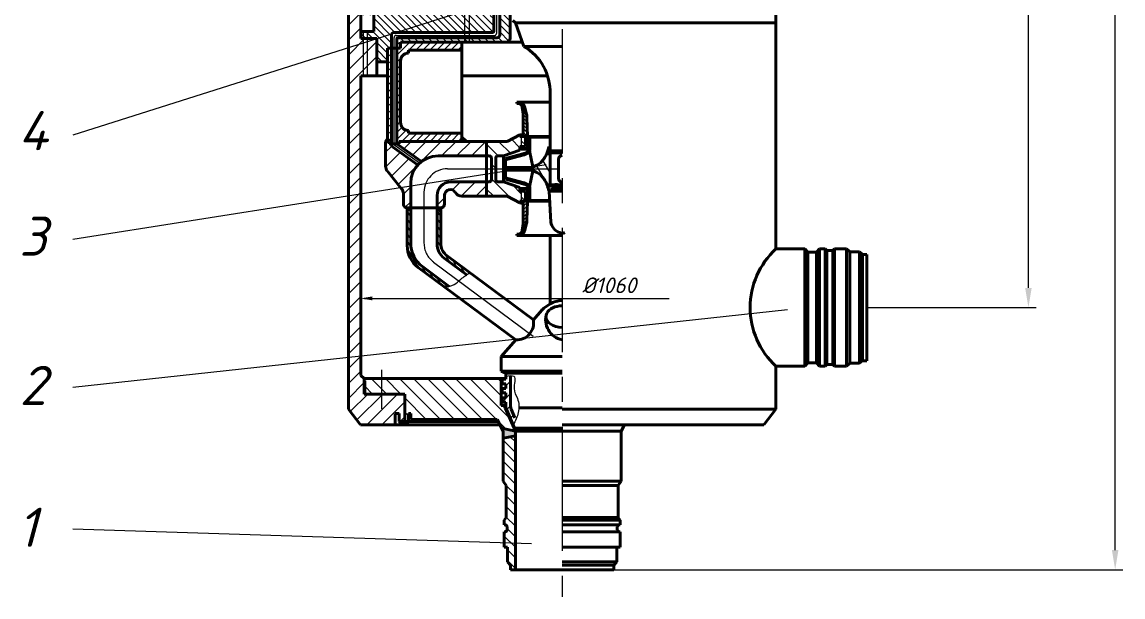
# Model space of a CAD drawing. Header units: millimetres. Extents: x 2879 to 22885, y -3122 to 6314.
# Drawn here: x 22603.9 to 22885.3, y -3121.7 to -2974.8 of the extents above; entities that cross this region are included whole.
import ezdxf

# ---------------------------------------------------------------- set-up
doc = ezdxf.new("R2010")
doc.units = ezdxf.units.MM
doc.linetypes.add('ACAD_ISO03W100', pattern=[30, 12, -18])
doc.linetypes.add('осевая', pattern=[50.8, 31.75, -6.35, 6.35, -6.35])
doc.layers.get('0').update_dxf_attribs({"lineweight": 40})
for name, color, linetype, lineweight in [('Оси', 7, 'осевая', 20), ('Размеры', 7, 'Continuous', 20), ('Тонкая', 7, 'Continuous', 25), ('Штрих пункт', 7, 'ACAD_ISO03W100', 20), ('штриховка', 7, 'Continuous', 20)]:
    doc.layers.add(name, color=color, linetype=linetype, lineweight=lineweight)
doc.styles.add('ADRF1', font='isocpeur.ttf', dxfattribs={"oblique": 15})
doc.styles.add('Размеры', font='isocpeur.ttf', dxfattribs={"oblique": 15})
doc.dimstyles.new('гост', dxfattribs={"dimtxt": 4, "dimasz": 5, "dimexe": 2, "dimexo": 0, "dimgap": 2, "dimtad": 1, "dimtoh": 1, "dimdec": 1, "dimlfac": 10, "dimtxsty": 'ADRF1', "dimcen": 2.5, "dimadec": 0, "dimazin": 0, "dimtfac": 1, "dimtdec": 1, "dimtmove": 0, "dimatfit": 3, "dimfxl": 1, "dimlwd": 20, "dimlwe": 20, "dimarcsym": 0})
pattern_1 = [(135, (22222.6435, -3057.6776), (-0.8980256, -0.8980256), [])]
pattern_2 = [(45, (-59.81674, -92.48525), (-0.449012806, 0.449012806), [])]

# ---------------------------------------------------------------- blocks, each defined once
blk = doc.blocks.new('*D20')
at = {"layer": 'Defpoints', "color": 0, "transparency": 16777216}
for p in [(22801.87, -2613.61), (22861.15, -2613.61), (22819.88, -3047.75)]:
    blk.add_point(p, dxfattribs=at)
at = {"layer": 'Размеры', "color": 0, "linetype": 'Continuous', "lineweight": 20, "transparency": 16777216}
for p, q in [((22801.87, -2613.61), (22863.15, -2613.61)), ((22861.15, -3042.75), (22861.15, -2618.61)), ((22819.88, -3047.75), (22863.15, -3047.75))]:
    blk.add_line(p, q, dxfattribs=at)
at = {"layer": 'Размеры', "color": 0, "transparency": 16777216}
for points in [[(22860.31, -2618.61), (22861.98, -2618.61), (22861.15, -2613.61)], [(22860.31, -3042.75), (22861.98, -3042.75), (22861.15, -3047.75)]]:
    blk.add_solid(points, dxfattribs=at)
at = {"layer": 'Размеры', "color": 0, "transparency": 16777216, "insert": (22857.15, -2830.68), "char_height": 4, "attachment_point": 5, "rotation": 90, "style": 'ADRF1'}
blk.add_mtext('4480', dxfattribs=at)
blk = doc.blocks.new('*D24')
at = {"color": 0, "linetype": 'Continuous', "lineweight": 20, "transparency": 16777216}
for p, q in [((22741.99, -2321.2), (22885.32, -2321.2)), ((22883.32, -3109.75), (22883.32, -2326.2)), ((22741.95, -3114.75), (22885.32, -3114.75))]:
    blk.add_line(p, q, dxfattribs=at)
at = {"color": 0, "transparency": 16777216}
for points in [[(22882.49, -2326.2), (22884.16, -2326.2), (22883.32, -2321.2)], [(22882.49, -3109.75), (22884.16, -3109.75), (22883.32, -3114.75)]]:
    blk.add_solid(points, dxfattribs=at)
at = {"layer": 'Defpoints', "color": 0, "transparency": 16777216}
for p in [(22741.99, -2321.2), (22883.32, -2321.2), (22741.95, -3114.75)]:
    blk.add_point(p, dxfattribs=at)
at = {"color": 0, "transparency": 16777216, "insert": (22879.32, -2717.98), "char_height": 4, "attachment_point": 5, "rotation": 90, "style": 'ADRF1'}
blk.add_mtext('8080', dxfattribs=at)

msp = doc.modelspace()

# ---------------------------------------------------------------- hatches: boundary and pattern name
h = msp.add_hatch(color=256)
h.dxf.hatch_style = 1
h.paths.add_polyline_path([(22722.382, -3005.284), (22722.631, -3005.589), (22722.948, -3005.284)])
h.paths.add_polyline_path([(22722.631, -3018.929), (22722.424, -3019.315), (22722.868, -3019.315)])
h = msp.add_hatch(color=256)
h.dxf.hatch_style = 1
h.paths.add_polyline_path([(22703.242, -3022.281), (22702.354, -3022.281), (22702.353, -3022.864), (22703.242, -3022.615)])
h.paths.add_polyline_path([(22710.902, -3022.281), (22709.981, -3022.281), (22709.981, -3022.807), (22710.902, -3023.007)])
h = msp.add_hatch(color=256)
h.dxf.hatch_style = 1
h.paths.add_polyline_path([(22703.242, -3022.281), (22702.354, -3022.281), (22702.353, -3022.864), (22703.242, -3022.615)])
h.paths.add_polyline_path([(22710.902, -3022.281), (22709.981, -3022.281), (22709.981, -3022.807), (22710.902, -3023.007)])
h = msp.add_hatch(color=256)
h.dxf.hatch_style = 1
h.paths.add_polyline_path([(22726.448, -3078.561), (22726.847, -3079.367), (22726.847, -3081.105), (22729.997, -3080.498), (22729.997, -3079.367)])
at = {"layer": 'штриховка'}
h = msp.add_hatch(dxfattribs=at)
h.set_pattern_fill('ANSI31', color=256, scale=0.85)
h.paths.add_polyline_path([(22690.444, -2988.531), (22694.585, -2984.946), (22694.585, -2979.017), (22690.444, -2979.017), (22687.298, -2981.47), (22687.298, -3029.619), (22690.444, -3029.619), (22690.444, -3005.164)])
h.paths.add_polyline_path([(22690.444, -3029.619), (22687.298, -3029.619), (22687.298, -3073.753), (22690.367, -3077.736), (22699.231, -3077.736), (22699.231, -3074.828), (22700.326, -3074.828), (22700.326, -3076.877), (22701.711, -3076.877), (22701.711, -3069.85), (22694.878, -3069.85), (22691.367, -3069.85), (22691.367, -3065.912), (22690.444, -3065.145), (22690.444, -3062.636)])
h.paths.add_polyline_path([(22690.444, -2970.068), (22690.444, -2896.363), (22687.298, -2896.363), (22687.298, -2897.28), (22687.298, -2981.47), (22690.444, -2979.017)])
h = msp.add_hatch(dxfattribs=at)
h.set_pattern_fill('ANSI31', color=256, scale=0.4, angle=90)
h.set_pattern_definition(pattern_1)
edge = h.paths.add_edge_path()
edge.add_line((22711.929, -2972.028), (22711.929, -2970.068))
edge.add_line((22711.929, -2970.068), (22707.471, -2970.068))
edge.add_line((22707.471, -2970.068), (22707.471, -2971.372))
edge.add_line((22707.471, -2971.372), (22702.082, -2971.372))
edge.add_line((22702.082, -2971.372), (22702.082, -2972.266))
edge.add_line((22702.082, -2972.266), (22700.368, -2972.266))
edge.add_line((22700.368, -2972.266), (22700.368, -2971.372))
edge.add_line((22700.368, -2971.372), (22696.916, -2971.372))
edge.add_line((22696.916, -2971.372), (22693.782, -2974.681))
edge.add_line((22693.782, -2974.681), (22693.782, -2977.181))
edge.add_line((22693.782, -2977.181), (22691.414, -2977.181))
edge.add_line((22691.414, -2977.181), (22690.444, -2978.205))
edge.add_line((22690.444, -2978.205), (22690.444, -2979.017))
edge.add_line((22690.444, -2979.017), (22694.585, -2979.017))
edge.add_line((22694.585, -2979.017), (22694.585, -2984.946))
edge.add_line((22694.585, -2984.946), (22697.339, -2984.946))
edge.add_line((22697.339, -2984.946), (22697.339, -2981.47))
edge.add_line((22697.339, -2981.47), (22698.303, -2981.47))
edge.add_line((22698.303, -2981.47), (22698.303, -2978.142))
edge.add_arc((22698.988, -2978.124), 0.685, 90, 181.48903, ccw=False)
edge.add_line((22698.988, -2977.44), (22716.619, -2977.44))
edge.add_line((22716.619, -2977.44), (22717.029, -2977.107))
edge.add_line((22717.029, -2977.107), (22717.029, -2972.028))
edge.add_line((22717.029, -2972.028), (22711.929, -2972.028))
h.paths.add_polyline_path([(22696.916, -2971.372), (22693.585, -2971.372), (22692.15, -2973.013), (22693.782, -2973.013), (22693.782, -2974.681)], flags=17)
h.paths.add_polyline_path([(22692.51, -2970.068), (22690.444, -2970.068), (22690.444, -2973.013), (22692.15, -2973.013), (22693.585, -2971.372), (22692.51, -2971.372)], flags=17)
h.paths.add_polyline_path([(22718.181, -2972.028), (22717.029, -2972.028), (22717.029, -2977.107), (22718.181, -2976.174)])
h.paths.add_polyline_path([(22722.52, -2972.659), (22722.52, -2972.028), (22718.181, -2972.028), (22718.181, -2976.174)], flags=17)
edge = h.paths.add_edge_path(flags=17)
edge.add_line((22724.472, -2973.027), (22722.52, -2973.208))
edge.add_line((22722.52, -2973.208), (22722.52, -2972.659))
edge.add_line((22722.52, -2972.659), (22718.181, -2976.174))
edge.add_line((22718.181, -2976.174), (22718.181, -2977.44))
edge.add_line((22718.181, -2977.44), (22724.172, -2977.44))
edge.add_arc((22724.172, -2977.14), 0.3, 270, 360)
edge.add_line((22724.472, -2977.14), (22724.472, -2973.027))
h.paths.add_polyline_path([(22718.181, -2976.174), (22717.029, -2977.107), (22717.029, -2977.44), (22718.181, -2977.44)])
h.paths.add_polyline_path([(22717.029, -2978.809), (22714.929, -2978.809), (22713.563, -2979.915), (22717.029, -2979.915)], flags=17)
h.paths.add_polyline_path([(22718.181, -2978.809), (22717.029, -2978.809), (22717.029, -2979.915), (22718.181, -2979.915)])
edge = h.paths.add_edge_path()
edge.add_line((22728.639, -2978.915), (22728.639, -2972.642))
edge.add_line((22728.639, -2972.642), (22728.069, -2972.695))
edge.add_line((22728.069, -2972.695), (22728.069, -2971.952))
edge.add_line((22728.069, -2971.952), (22727.04, -2971.952))
edge.add_line((22727.04, -2971.952), (22727.04, -2972.79))
edge.add_line((22727.04, -2972.79), (22725.997, -2972.886))
edge.add_line((22725.997, -2972.886), (22725.997, -2978.109))
edge.add_arc((22725.297, -2978.109), 0.7, -90, 0, ccw=False)
edge.add_line((22725.297, -2978.809), (22718.181, -2978.809))
edge.add_line((22718.181, -2978.809), (22718.181, -2979.915))
edge.add_line((22718.181, -2979.915), (22727.639, -2979.915))
edge.add_arc((22727.639, -2978.915), 1, 270, 360)
h = msp.add_hatch(dxfattribs=at)
h.set_pattern_fill('ANSI31', color=256, scale=0.4)
h.set_pattern_definition([(45, (22325.3025, -3057.6776), (-0.8980256, 0.8980256), [])])
h.paths.add_polyline_path([(22700.636, -2979.915), (22700.636, -2981.47), (22699.672, -2981.47), (22699.672, -3005.284), (22699.672, -3005.931), (22700.252, -3005.931), (22700.252, -3005.284), (22700.636, -3005.284), (22716.312, -3005.284), (22716.312, -3003.198), (22702.636, -3003.198), (22702.636, -3002.485, -0.4142136), (22700.636, -3000.485), (22700.636, -2984.714, -0.4142136), (22702.636, -2982.714), (22702.636, -2982.001), (22716.312, -2982.001), (22716.312, -2979.915)])
h.paths.add_polyline_path([(22698.303, -2981.47), (22697.339, -2981.47), (22697.339, -2984.946), (22697.339, -3004.513), (22696.809, -3005.284), (22697.339, -3005.284), (22697.723, -3005.284), (22697.723, -3005.931), (22698.303, -3005.931), (22698.303, -3005.284)])
h = msp.add_hatch(dxfattribs=at)
h.set_pattern_fill('ANSI31', color=256, scale=0.4, angle=90)
h.set_pattern_definition(pattern_1)
h.paths.add_polyline_path([(22714.929, -2978.809), (22699.992, -2978.809, 0.4142136), (22699.672, -2979.129), (22699.672, -2981.47), (22700.636, -2981.47), (22700.636, -2979.915), (22713.563, -2979.915)])
h = msp.add_hatch(dxfattribs=at)
h.set_pattern_fill('ANSI31', color=256, scale=0.2, angle=90)
h.set_pattern_definition([(135, (-59.81674, -92.48525), (-0.449012806, -0.449012806), [])])
h.paths.add_polyline_path([(22732.952, -2999.171, 0.0577595), (22732.778, -2998.033), (22732.381, -2996.584, 0.1984668), (22731.446, -2995.376, 0.1405318), (22731.181, -2995.301), (22730.384, -2995.301), (22730.384, -2995.643), (22730.776, -2995.643, -0.3785617), (22731.768, -2996.521), (22731.981, -2998.237, -0.0308192), (22732, -2998.544), (22732, -3003.625), (22731.585, -3003.625), (22731.585, -3003.996), (22733.128, -3003.996)])
h = msp.add_hatch(color=256, dxfattribs=at)
h.dxf.hatch_style = 1
h.paths.add_polyline_path([(22697.339, -3004.513), (22696.809, -3005.284), (22697.339, -3005.284), (22697.723, -3005.284)])
h.paths.add_polyline_path([(22716.477, -3005.284), (22717.485, -3005.284), (22716.312, -3004.241), (22716.312, -3005.284)])
h = msp.add_hatch(dxfattribs=at)
h.set_pattern_fill('ANSI31', color=256, scale=0.85)
h.paths.add_polyline_path([(22722.631, -3005.589), (22722.382, -3005.284), (22716.477, -3005.284), (22700.636, -3005.284), (22700.252, -3005.284), (22700.252, -3005.931), (22699.672, -3005.931), (22705.779, -3010.289), (22705.99, -3010.439, -0.1646897), (22710.242, -3009), (22718.735, -3009), (22721.617, -3009), (22722.631, -3008.362)])
h.paths.add_polyline_path([(22722.631, -3017.287), (22722.631, -3015.918), (22722.631, -3015.6), (22718.735, -3015.6), (22713.481, -3015.6, 0.4142136), (22709.981, -3019.1), (22709.981, -3022.281), (22710.902, -3022.281, 0.4142136), (22711.902, -3021.281), (22711.902, -3019.039, -0.7779333), (22714.625, -3018.347, 0.2629444), (22716.338, -3019.315), (22718.569, -3019.315)])
h.paths.add_polyline_path([(22722.631, -3017.287), (22718.569, -3019.315), (22722.424, -3019.315), (22722.631, -3018.929)], flags=17)
h.paths.add_polyline_path([(22705.058, -3011.296), (22704.887, -3011.174), (22698.555, -3006.656, -0.2423474), (22698.303, -3006.168), (22698.303, -3005.931), (22697.723, -3005.931), (22697.723, -3005.284), (22697.339, -3005.284), (22696.809, -3005.284), (22696.809, -3011.644, 0.172764), (22697.26, -3012.908), (22700.904, -3017.375, -0.172764), (22701.354, -3018.639), (22701.354, -3021.281, 0.103013), (22701.437, -3021.68), (22703.242, -3020.546), (22703.242, -3016, -0.1863049)])
h.paths.add_polyline_path([(22703.242, -3020.546), (22701.437, -3021.68, 0.2984652), (22702.354, -3022.281), (22703.242, -3022.281)])
h = msp.add_hatch(dxfattribs=at)
h.set_pattern_fill('ANSI31', color=256, scale=0.85, angle=90)
h.paths.add_polyline_path([(22731.166, -3006.608), (22731.585, -3006.608), (22731.585, -3003.996), (22731.166, -3003.996), (22731.166, -3003.625), (22727.862, -3005.284), (22722.948, -3005.284), (22722.631, -3005.589), (22722.631, -3008.681), (22722.631, -3009), (22723.365, -3009, -0.4142136), (22723.865, -3009.5), (22723.865, -3012.3), (22724.981, -3012.3), (22724.981, -3009.5, -0.4142136), (22725.481, -3009), (22726.931, -3009), (22731.166, -3007.568), (22731.166, -3007.273)])
h.paths.add_polyline_path([(22730.223, -3016.712), (22726.931, -3015.6), (22725.481, -3015.6, -0.4142136), (22724.981, -3015.1), (22724.981, -3012.3), (22723.865, -3012.3), (22723.865, -3015.1, -0.4142136), (22723.365, -3015.6), (22722.631, -3015.6), (22722.631, -3015.918), (22722.631, -3018.929), (22722.868, -3019.315), (22726.569, -3019.315)])
h.paths.add_polyline_path([(22731.583, -3017.991), (22731.166, -3017.991), (22731.166, -3017.326), (22731.166, -3017.031), (22730.223, -3016.712), (22726.569, -3019.315), (22727.862, -3019.315), (22731.166, -3020.975), (22731.166, -3020.603), (22731.583, -3020.603)])
h = msp.add_hatch(dxfattribs=at)
h.set_pattern_fill('ANSI31', color=256, scale=0.2)
h.set_pattern_definition(pattern_2)
h.paths.add_polyline_path([(22733.128, -3005.736), (22732.896, -3005.736), (22732.896, -3005.326), (22733.128, -3005.326), (22733.128, -3004.974), (22732.896, -3004.974), (22732.896, -3004.541), (22733.128, -3004.541), (22733.128, -3004.202), (22732.539, -3004.202), (22732.539, -3006.519), (22732.154, -3006.608), (22731.585, -3006.608), (22731.585, -3007.273), (22732.628, -3007.273, 0.4142136), (22733.128, -3006.773)])
h.paths.add_polyline_path([(22732.628, -3017.326), (22731.583, -3017.326), (22731.583, -3017.991), (22732.154, -3017.991), (22732.539, -3018.081), (22732.539, -3020.398), (22733.128, -3020.398), (22733.128, -3020.059), (22732.896, -3020.059), (22732.896, -3019.625), (22733.128, -3019.625), (22733.128, -3019.273), (22732.896, -3019.273), (22732.896, -3018.864), (22733.128, -3018.864), (22733.128, -3017.826, 0.4142136)])
h.paths.add_polyline_path([(22731.583, -3017.326), (22731.166, -3017.326), (22731.166, -3017.991), (22731.583, -3017.991)])
h.paths.add_polyline_path([(22731.585, -3006.608), (22731.166, -3006.608), (22731.166, -3007.273), (22731.585, -3007.273)])
h = msp.add_hatch(dxfattribs=at)
h.set_pattern_fill('ANSI31', color=256, scale=0.4, angle=90)
h.set_pattern_definition([(135, (-59.8167, -92.4853), (-0.89802561, -0.89802561), [])])
h.paths.add_polyline_path([(22732.539, -3018.081), (22732.154, -3017.991), (22731.583, -3017.991), (22731.583, -3020.603), (22732.539, -3020.603), (22732.539, -3020.398)])
h.paths.add_polyline_path([(22732.539, -3004.202), (22732.539, -3003.996), (22731.585, -3003.996), (22731.585, -3006.608), (22732.154, -3006.608), (22732.539, -3006.519)])
h = msp.add_hatch(dxfattribs=at)
h.set_pattern_fill('ANSI31', color=256, scale=0.65, angle=75)
h.paths.add_polyline_path([(22738.872, -3008.192), (22738.091, -3008.192, -0.0414001), (22737.33, -3009.66, -0.2579526), (22733.097, -3012), (22727.497, -3012), (22727.497, -3012.3), (22738.872, -3012.3)])
h.paths.add_polyline_path([(22738.872, -3012.3), (22736.417, -3012.3), (22735.287, -3013.105, -0.1399926), (22737.33, -3014.94, -0.0414001), (22738.091, -3016.407), (22738.872, -3016.407)])
h.paths.add_polyline_path([(22736.417, -3012.3), (22727.497, -3012.3), (22727.497, -3012.6), (22733.097, -3012.6, -0.1138488), (22735.287, -3013.105)])
h = msp.add_hatch(dxfattribs=at)
h.set_pattern_fill('ANSI31', color=256, scale=0.2)
h.set_pattern_definition(pattern_2)
h.paths.add_polyline_path([(22738.872, -3007.552), (22738.872, -3006.619), (22738.609, -3006.619, -0.0389463), (22738.091, -3008.192), (22739.026, -3008.192), (22739.026, -3007.735), (22738.872, -3007.735)])
h.paths.add_polyline_path([(22740.409, -3016.58), (22738.954, -3016.58), (22738.954, -3016.407), (22738.091, -3016.407, -0.0389463), (22738.609, -3017.98), (22738.872, -3017.98), (22739.327, -3017.98), (22739.327, -3017.047), (22739.729, -3017.047), (22739.729, -3017.003), (22740.409, -3017.003)])
h.paths.add_polyline_path([(22741.468, -3016.58), (22740.409, -3016.58), (22740.409, -3017.003), (22741.09, -3017.003), (22741.09, -3017.047), (22741.468, -3017.047)])
h = msp.add_hatch(dxfattribs=at)
h.set_pattern_fill('ANSI31', color=256, scale=0.3, angle=75)
h.set_pattern_definition([(120, (22325.3025, -3057.6776), (-0.8248892, -0.47625), [])])
edge = h.paths.add_edge_path()
edge.add_line((22703.242, -3031.264), (22703.242, -3022.615))
edge.add_line((22703.242, -3022.615), (22702.354, -3022.864))
edge.add_line((22702.354, -3022.864), (22702.346, -3031.881))
edge.add_arc((22709.346, -3031.886), 7, 179.95169, 233.42001)
edge.add_line((22705.174, -3037.508), (22711.967, -3042.549))
edge.add_spline(control_points=[(22711.967, -3042.549), (22712.344, -3042.488), (22712.721, -3042.427), (22713.085, -3042.342)], knot_values=[0, 0, 0, 0, 11.0656374, 11.0656374, 11.0656374, 11.0656374], degree=3, periodic=0)
edge.add_line((22713.085, -3042.342), (22706.273, -3037.287))
edge.add_arc((22710.742, -3031.264), 7.5, 180, 233.42001, ccw=False)
edge = h.paths.add_edge_path()
edge.add_line((22710.902, -3031.304), (22710.902, -3023.007))
edge.add_line((22710.902, -3023.007), (22709.981, -3022.807))
edge.add_line((22709.981, -3022.807), (22709.981, -3031.476))
edge.add_arc((22714.481, -3031.476), 4.5, 180, 233.42001)
edge.add_line((22711.799, -3035.09), (22717.699, -3039.468))
edge.add_spline(control_points=[(22717.699, -3039.468), (22717.946, -3039.291), (22718.171, -3039.092), (22718.356, -3038.848)], knot_values=[65.7912635, 65.7912635, 65.7912635, 65.7912635, 74.9638414, 74.9638414, 74.9638414, 74.9638414], degree=3, periodic=0)
edge.add_line((22718.356, -3038.848), (22712.518, -3034.516))
edge.add_arc((22714.902, -3031.304), 4, 180, 233.42001, ccw=False)
h = msp.add_hatch(dxfattribs=at)
h.set_pattern_fill('ANSI31', color=256, scale=0.2)
h.set_pattern_definition(pattern_2)
h.paths.add_polyline_path([(22733.128, -3020.603), (22731.583, -3020.603), (22731.583, -3020.975), (22732, -3020.975), (22732, -3026.055, -0.0308192), (22731.981, -3026.362), (22731.768, -3028.079, -0.3785617), (22730.776, -3028.956), (22730.384, -3028.956), (22730.384, -3029.298), (22731.184, -3029.298, 0.132982), (22731.436, -3029.229), (22731.466, -3029.211, 0.1953863), (22732.381, -3028.015), (22732.778, -3026.567, 0.0577595), (22732.952, -3025.429)])
h.paths.add_polyline_path([(22731.583, -3020.603), (22731.166, -3020.603), (22731.166, -3020.975), (22731.583, -3020.975)], flags=17)
h = msp.add_hatch(dxfattribs=at)
h.set_pattern_fill('ANSI31', color=256, scale=0.8, angle=90)
h.paths.add_polyline_path([(22726.335, -3065.912), (22692.618, -3065.912), (22691.367, -3065.912), (22691.367, -3066.497), (22691.527, -3066.497), (22691.527, -3069.447), (22691.367, -3069.447), (22691.367, -3069.85), (22694.878, -3069.85), (22701.711, -3069.85), (22701.711, -3076.877), (22702.64, -3076.877), (22702.64, -3074.828), (22703.296, -3074.828), (22703.296, -3076.377), (22725.369, -3076.377), (22726.448, -3078.561), (22729.997, -3079.367), (22727.382, -3073.388), (22727.27, -3073.388), (22727.27, -3072.755), (22726.335, -3072.755)])
h = msp.add_hatch(dxfattribs=at)
h.set_pattern_fill('ANSI31', color=256, scale=0.7)
edge = h.paths.add_edge_path()
edge.add_line((22727.537, -3068.436), (22726.575, -3068.436))
edge.add_line((22726.575, -3068.436), (22726.575, -3069.571))
edge.add_line((22726.575, -3069.571), (22727.537, -3069.571))
edge.add_line((22727.537, -3069.571), (22727.537, -3070.838))
edge.add_line((22727.537, -3070.838), (22726.575, -3070.838))
edge.add_line((22726.575, -3070.838), (22726.575, -3071.973))
edge.add_line((22726.575, -3071.973), (22727.537, -3071.973))
edge.add_line((22727.537, -3071.973), (22727.518, -3072.755))
edge.add_line((22727.518, -3072.755), (22727.518, -3073.388))
edge.add_line((22727.518, -3073.388), (22729.336, -3077.543))
edge.add_spline(control_points=[(22729.438, -3077.776), (22729.171, -3077.166), (22729.473, -3076.568), (22729.875, -3075.953)], knot_values=[129.6238407, 129.6238407, 129.6238407, 129.6238407, 149.6213076, 149.6213076, 149.6213076, 149.6213076], degree=3, periodic=0)
edge.add_line((22729.875, -3075.953), (22728.944, -3073.763))
edge.add_arc((22730.784, -3072.98), 2, 180, 203.04623, ccw=False)
edge.add_line((22728.784, -3072.98), (22728.784, -3065.149))
edge.add_spline(control_points=[(22728.784, -3065.149), (22728.411, -3065.168), (22727.974, -3065.247), (22727.537, -3065.326)], knot_values=[0, 0, 0, 0, 10.5693789, 10.5693789, 10.5693789, 10.5693789], degree=3, periodic=0)
edge.add_line((22727.537, -3065.326), (22727.537, -3066.086))
edge.add_line((22727.537, -3066.086), (22726.575, -3066.086))
edge.add_line((22726.575, -3066.086), (22726.575, -3067.221))
edge.add_line((22726.575, -3067.221), (22727.537, -3067.221))
edge.add_line((22727.537, -3067.221), (22727.537, -3068.436))
h = msp.add_hatch(color=256, dxfattribs=at)
h.dxf.hatch_style = 1
h.paths.add_polyline_path([(22702.64, -3076.877), (22700.326, -3076.877, 0.4547517)])
h = msp.add_hatch(dxfattribs=at)
h.set_pattern_fill('ANSI31', color=256, scale=0.6, angle=90)
h.paths.add_polyline_path([(22726.847, -3092.085), (22727.638, -3093.242), (22727.638, -3101.411), (22727.131, -3102.071), (22727.131, -3103.286), (22727.374, -3103.286, -0.4142136), (22727.874, -3103.786), (22727.874, -3104.555, -0.4142136), (22727.374, -3105.055), (22727.131, -3105.055), (22727.131, -3109.003), (22727.947, -3109.003), (22727.947, -3112.737), (22728.726, -3113.611), (22728.726, -3114.755), (22729.997, -3114.755), (22729.997, -3080.498), (22726.847, -3081.105)])

# ---------------------------------------------------------------- linework, layer by layer
for p, q in [((22687.298, -2897.28), (22687.298, -3073.753)), ((22796.596, -2897.28), (22796.596, -3032.753)), ((22690.444, -2979.017), (22690.444, -2970.068)), ((22693.782, -2973.013), (22693.782, -2977.181)), ((22724.472, -2973.027), (22724.472, -2977.14)), ((22725.997, -2972.886), (22725.997, -2978.109)), ((22728.639, -2972.642), (22728.639, -2978.915)), ((22729.31, -2974.376), (22729.992, -2974.969)), ((22693.782, -2977.181), (22690.444, -2977.181)), ((22698.988, -2977.44), (22724.172, -2977.44)), ((22729.992, -2974.969), (22733.872, -2974.969)), ((22729.992, -2974.969), (22732.196, -2981.005)), ((22733.872, -2974.969), (22796.596, -2974.969)), ((22690.444, -2979.017), (22694.585, -2979.017)), ((22694.585, -2979.017), (22694.585, -2988.531)), ((22698.303, -2981.47), (22698.303, -2978.106)), ((22699.672, -2981.47), (22699.672, -2979.129)), ((22699.992, -2978.809), (22725.297, -2978.809)), ((22700.636, -2981.47), (22700.636, -2979.915)), ((22700.636, -2979.915), (22727.639, -2979.915)), ((22716.312, -2982.001), (22716.312, -2979.915)), ((22726.803, -2979.915), (22731.798, -2979.915)), ((22697.339, -2981.47), (22700.636, -2981.47)), ((22697.339, -2984.946), (22697.339, -2981.47)), ((22699.672, -2981.47), (22698.303, -2981.47)), ((22698.303, -3005.284), (22698.303, -2981.47)), ((22699.672, -3005.284), (22699.672, -2981.47)), ((22702.636, -2982.001), (22716.312, -2982.001)), ((22702.636, -2982.714), (22702.636, -2982.001)), ((22716.312, -2982.001), (22716.312, -3003.198)), ((22732.196, -2981.005), (22741.947, -2981.005)), ((22694.585, -2984.946), (22697.339, -2984.946)), ((22697.339, -2984.946), (22697.339, -3004.513)), ((22700.636, -2984.714), (22700.636, -3000.485)), ((22690.444, -3005.164), (22690.444, -2988.531)), ((22690.444, -2988.531), (22694.585, -2988.531)), ((22694.585, -2988.531), (22697.339, -2988.531)), ((22716.312, -2988.531), (22738.221, -2988.531)), ((22738.872, -3006.619), (22738.872, -2992.34)), ((22738.872, -3006.619), (22738.872, -2992.7)), ((22731.184, -2995.301), (22730.384, -2995.301)), ((22730.384, -2995.301), (22730.384, -2995.643)), ((22730.384, -2995.301), (22738.872, -2995.301)), ((22730.776, -2995.643), (22730.384, -2995.643)), ((22731.466, -2995.388), (22731.436, -2995.37)), ((22731.981, -2998.237), (22731.768, -2996.521)), ((22732.778, -2998.033), (22732.381, -2996.584)), ((22732, -3003.625), (22732, -2998.544)), ((22733.128, -3003.996), (22732.952, -2999.171)), ((22702.636, -3002.485), (22702.636, -3003.198)), ((22690.444, -3005.164), (22690.444, -3062.636)), ((22696.809, -3005.284), (22697.339, -3004.513)), ((22696.809, -3005.284), (22696.809, -3011.644)), ((22696.809, -3005.284), (22697.339, -3005.284)), ((22696.809, -3005.284), (22697.339, -3005.284)), ((22697.339, -3004.513), (22697.723, -3005.284)), ((22697.723, -3005.284), (22697.339, -3005.284)), ((22697.723, -3005.284), (22697.339, -3005.284)), ((22697.723, -3005.284), (22697.723, -3005.931)), ((22698.303, -3005.931), (22698.303, -3005.284)), ((22699.672, -3005.931), (22699.672, -3005.284)), ((22700.252, -3005.284), (22700.636, -3005.284)), ((22700.252, -3005.284), (22700.252, -3005.931)), ((22716.477, -3005.284), (22700.636, -3005.284)), ((22702.636, -3003.198), (22716.312, -3003.198)), ((22716.312, -3003.198), (22716.312, -3005.284)), ((22716.312, -3004.241), (22717.485, -3005.284)), ((22727.862, -3005.284), (22716.477, -3005.284)), ((22722.382, -3005.284), (22722.631, -3005.589)), ((22722.631, -3005.589), (22722.948, -3005.284)), ((22722.631, -3008.681), (22722.631, -3005.589)), ((22731.166, -3003.625), (22727.862, -3005.284)), ((22731.166, -3003.996), (22731.166, -3003.625)), ((22731.166, -3003.625), (22732, -3003.625)), ((22731.166, -3003.996), (22731.166, -3003.625)), ((22731.166, -3003.625), (22732, -3003.625)), ((22733.128, -3003.996), (22731.166, -3003.996)), ((22733.128, -3003.996), (22731.166, -3003.996)), ((22732.539, -3004.202), (22732.539, -3003.996)), ((22732.539, -3004.202), (22732.539, -3003.996)), ((22732.539, -3006.519), (22732.539, -3004.202)), ((22732.539, -3004.202), (22738.872, -3004.202)), ((22732.539, -3006.519), (22732.539, -3004.202)), ((22732.539, -3006.519), (22732.539, -3004.202)), ((22732.539, -3004.202), (22738.872, -3004.202)), ((22733.128, -3004.541), (22732.896, -3004.541)), ((22732.896, -3004.541), (22732.896, -3004.974)), ((22732.896, -3004.974), (22733.128, -3004.974)), ((22733.128, -3005.326), (22732.896, -3005.326)), ((22732.896, -3005.326), (22732.896, -3005.736)), ((22733.128, -3005.326), (22732.896, -3005.326)), ((22732.896, -3005.326), (22732.896, -3005.736)), ((22732.896, -3005.736), (22733.128, -3005.736)), ((22732.896, -3005.736), (22733.128, -3005.736)), ((22733.128, -3003.996), (22738.872, -3003.996)), ((22733.128, -3003.996), (22738.872, -3003.996)), ((22733.128, -3004.202), (22733.128, -3004.541)), ((22733.128, -3004.541), (22733.197, -3004.541)), ((22733.128, -3004.974), (22733.128, -3005.326)), ((22733.128, -3004.974), (22733.128, -3005.326)), ((22733.128, -3004.974), (22733.128, -3005.326)), ((22733.128, -3004.974), (22733.128, -3005.326)), ((22733.128, -3004.974), (22733.197, -3004.974)), ((22733.128, -3005.326), (22733.197, -3005.326)), ((22733.128, -3005.736), (22733.128, -3006.773)), ((22733.128, -3005.736), (22733.128, -3006.773)), ((22733.128, -3005.736), (22733.197, -3005.736)), ((22733.197, -3004.44), (22733.197, -3006.34)), ((22733.697, -3004.34), (22733.297, -3004.34)), ((22733.697, -3007.353), (22733.697, -3004.34)), ((22738.869, -3004.34), (22738.872, -3004.34)), ((22738.869, -3004.34), (22738.872, -3004.34)), ((22738.869, -3004.34), (22738.872, -3004.34)), ((22738.869, -3004.34), (22738.872, -3004.34)), ((22697.723, -3005.931), (22698.303, -3005.931)), ((22698.303, -3005.931), (22699.672, -3005.931)), ((22698.303, -3006.168), (22698.303, -3005.931)), ((22698.303, -3006.168), (22698.303, -3005.931)), ((22698.555, -3006.656), (22704.887, -3011.174)), ((22700.252, -3005.931), (22699.672, -3005.931)), ((22699.672, -3005.931), (22705.779, -3010.289)), ((22722.631, -3008.681), (22722.631, -3012.3)), ((22731.166, -3007.568), (22726.931, -3009)), ((22731.89, -3008.484), (22727.497, -3009.69)), ((22732.154, -3006.608), (22731.166, -3006.608)), ((22731.166, -3007.273), (22731.166, -3006.608)), ((22732.154, -3006.608), (22731.166, -3006.608)), ((22731.166, -3007.273), (22731.166, -3006.608)), ((22732.154, -3006.608), (22731.166, -3006.608)), ((22731.166, -3007.273), (22731.166, -3006.608)), ((22731.166, -3007.273), (22731.166, -3007.568)), ((22732.652, -3007.273), (22731.166, -3007.273)), ((22731.166, -3007.273), (22731.166, -3007.568)), ((22732.652, -3007.273), (22731.166, -3007.273)), ((22731.166, -3007.273), (22731.166, -3007.568)), ((22732.154, -3006.608), (22732.539, -3006.519)), ((22732.154, -3006.608), (22732.539, -3006.519)), ((22732.154, -3006.608), (22732.539, -3006.519)), ((22732.154, -3006.608), (22732.539, -3006.519)), ((22732.154, -3006.608), (22732.539, -3006.519)), ((22732.154, -3006.608), (22732.539, -3006.519)), ((22732.652, -3007.273), (22732.154, -3007.273)), ((22732.652, -3007.273), (22732.154, -3007.273)), ((22732.628, -3007.273), (22733.257, -3007.273)), ((22732.628, -3007.273), (22733.397, -3007.273)), ((22733.197, -3006.34), (22733.397, -3006.34)), ((22733.397, -3007.353), (22733.397, -3006.34)), ((22733.636, -3007.695), (22734.46, -3011.81)), ((22738.091, -3008.192), (22741.947, -3008.192)), ((22738.1, -3008.192), (22741.947, -3008.192)), ((22738.1, -3008.192), (22741.947, -3008.192)), ((22738.1, -3008.192), (22741.947, -3008.192)), ((22738.609, -3006.619), (22738.872, -3006.619)), ((22738.609, -3006.619), (22738.872, -3006.619)), ((22738.872, -3006.619), (22738.872, -3007.552)), ((22738.872, -3006.619), (22738.872, -3007.552)), ((22738.872, -3006.619), (22738.872, -3007.552)), ((22738.872, -3007.552), (22738.872, -3007.735)), ((22738.872, -3007.552), (22738.872, -3007.735)), ((22738.872, -3007.552), (22738.872, -3007.735)), ((22739.026, -3007.735), (22738.872, -3007.735)), ((22739.026, -3007.735), (22738.872, -3007.735)), ((22739.026, -3007.735), (22738.872, -3007.735)), ((22738.872, -3008.192), (22738.872, -3012.3)), ((22738.872, -3008.192), (22738.872, -3012.3)), ((22739.026, -3008.192), (22739.026, -3007.735)), ((22739.026, -3007.735), (22741.947, -3007.735)), ((22739.026, -3008.192), (22739.026, -3007.735)), ((22739.026, -3007.735), (22741.947, -3007.735)), ((22739.026, -3008.192), (22739.026, -3007.735)), ((22739.026, -3007.735), (22741.947, -3007.735)), ((22704.887, -3011.174), (22705.058, -3011.296)), ((22705.779, -3010.289), (22705.99, -3010.439)), ((22718.735, -3009), (22710.242, -3009)), ((22723.365, -3009), (22718.735, -3009)), ((22723.865, -3009.5), (22723.865, -3012.3)), ((22724.981, -3009.5), (22724.981, -3012.3)), ((22726.931, -3009), (22725.481, -3009)), ((22726.931, -3015.6), (22726.931, -3009)), ((22731.89, -3008.784), (22727.497, -3009.99)), ((22727.497, -3009.99), (22727.497, -3009.69)), ((22727.497, -3012), (22727.497, -3009.99)), ((22741.047, -3009.8), (22741.047, -3012.3)), ((22741.047, -3009.8), (22741.047, -3012.3)), ((22697.26, -3012.908), (22700.904, -3017.375)), ((22722.631, -3015.918), (22722.631, -3012.3)), ((22723.865, -3015.1), (22723.865, -3012.3)), ((22724.981, -3015.1), (22724.981, -3012.3)), ((22733.097, -3012), (22727.497, -3012)), ((22727.497, -3012), (22727.497, -3012.3)), ((22727.497, -3012.6), (22727.497, -3012.3)), ((22733.097, -3012.6), (22727.497, -3012.6)), ((22727.497, -3012.6), (22727.497, -3014.61)), ((22733.636, -3016.904), (22734.46, -3012.789)), ((22738.872, -3016.407), (22738.872, -3012.3)), ((22738.872, -3016.407), (22738.872, -3012.3)), ((22741.047, -3014.8), (22741.047, -3012.3)), ((22741.047, -3014.8), (22741.047, -3012.3)), ((22703.242, -3016), (22703.242, -3031.264)), ((22718.735, -3015.6), (22713.481, -3015.6)), ((22723.365, -3015.6), (22718.735, -3015.6)), ((22722.631, -3015.918), (22722.631, -3018.929)), ((22726.931, -3015.6), (22725.481, -3015.6)), ((22731.166, -3017.031), (22726.931, -3015.6)), ((22731.89, -3015.816), (22727.497, -3014.61)), ((22727.497, -3014.61), (22727.497, -3014.91)), ((22731.89, -3016.116), (22727.497, -3014.91)), ((22731.166, -3017.326), (22731.166, -3017.031)), ((22738.091, -3016.407), (22741.947, -3016.407)), ((22738.1, -3016.407), (22741.947, -3016.407)), ((22741.947, -3016.407), (22738.1, -3016.407)), ((22741.947, -3016.407), (22738.1, -3016.407)), ((22738.1, -3016.407), (22741.947, -3016.407)), ((22738.1, -3016.407), (22741.947, -3016.407)), ((22741.947, -3016.407), (22738.1, -3016.407)), ((22741.947, -3016.407), (22738.1, -3016.407)), ((22738.1, -3016.407), (22741.947, -3016.407)), ((22738.954, -3016.407), (22738.954, -3016.58)), ((22738.954, -3016.407), (22738.954, -3016.58)), ((22738.954, -3016.58), (22741.947, -3016.58)), ((22738.954, -3016.58), (22741.947, -3016.58)), ((22739.326, -3017.047), (22739.781, -3017.047)), ((22739.326, -3017.047), (22739.781, -3017.047)), ((22739.327, -3017.98), (22739.327, -3017.047)), ((22739.327, -3017.98), (22739.327, -3017.047)), ((22739.729, -3017.047), (22739.729, -3017.003)), ((22739.729, -3017.003), (22740.409, -3017.003)), ((22739.729, -3017.047), (22739.729, -3017.003)), ((22739.729, -3017.003), (22740.409, -3017.003)), ((22739.781, -3017.516), (22739.781, -3017.003)), ((22739.781, -3017.516), (22739.781, -3017.003)), ((22740.069, -3017.003), (22740.069, -3017.516)), ((22740.069, -3017.003), (22740.069, -3017.516)), ((22740.409, -3018.236), (22740.409, -3015.965)), ((22740.409, -3018.236), (22740.409, -3015.965)), ((22741.09, -3017.003), (22740.409, -3017.003)), ((22741.09, -3017.003), (22740.409, -3017.003)), ((22740.75, -3017.003), (22740.75, -3017.516)), ((22740.75, -3017.003), (22740.75, -3017.516)), ((22741.038, -3017.516), (22741.038, -3017.003)), ((22741.038, -3017.516), (22741.038, -3017.003)), ((22741.581, -3017.047), (22741.038, -3017.047)), ((22741.581, -3017.047), (22741.038, -3017.047)), ((22741.09, -3017.047), (22741.09, -3017.003)), ((22741.09, -3017.047), (22741.09, -3017.003)), ((22741.468, -3016.58), (22741.468, -3017.047)), ((22741.468, -3016.58), (22741.468, -3017.047)), ((22741.581, -3016.58), (22741.581, -3017.98)), ((22741.581, -3016.58), (22741.581, -3017.98)), ((22741.637, -3017.98), (22741.637, -3016.58)), ((22741.637, -3017.98), (22741.637, -3016.58)), ((22701.354, -3021.281), (22701.354, -3018.639)), ((22709.981, -3019.1), (22709.981, -3031.476)), ((22711.902, -3019.038), (22711.902, -3021.281)), ((22727.862, -3019.315), (22716.338, -3019.315)), ((22722.424, -3019.315), (22722.631, -3018.929)), ((22722.631, -3018.929), (22722.868, -3019.315)), ((22731.166, -3020.975), (22727.862, -3019.315)), ((22731.166, -3017.991), (22731.166, -3017.326)), ((22732.652, -3017.326), (22731.166, -3017.326)), ((22732.154, -3017.991), (22731.166, -3017.991)), ((22732.154, -3017.991), (22732.539, -3018.081)), ((22732.539, -3018.081), (22732.539, -3020.398)), ((22732.896, -3019.273), (22732.896, -3018.864)), ((22732.896, -3018.864), (22733.128, -3018.864)), ((22733.128, -3019.273), (22732.896, -3019.273)), ((22732.896, -3020.059), (22732.896, -3019.625)), ((22732.896, -3019.625), (22733.128, -3019.625)), ((22733.128, -3018.864), (22733.128, -3017.826)), ((22733.128, -3019.625), (22733.128, -3019.273)), ((22733.197, -3020.16), (22733.197, -3018.26)), ((22733.197, -3018.26), (22733.397, -3018.26)), ((22733.397, -3017.248), (22733.397, -3018.26)), ((22733.697, -3017.246), (22733.697, -3020.26)), ((22738.609, -3017.98), (22738.872, -3017.98)), ((22738.609, -3017.98), (22738.872, -3017.98)), ((22738.609, -3017.98), (22739.076, -3025.945)), ((22738.872, -3017.98), (22741.947, -3017.98)), ((22741.947, -3017.98), (22738.872, -3017.98)), ((22741.947, -3017.98), (22738.872, -3017.98)), ((22738.872, -3017.98), (22741.947, -3017.98)), ((22738.872, -3017.98), (22741.947, -3017.98)), ((22741.947, -3017.98), (22738.872, -3017.98)), ((22741.947, -3017.98), (22738.872, -3017.98)), ((22738.872, -3017.98), (22741.947, -3017.98)), ((22740.409, -3017.614), (22739.923, -3017.614)), ((22740.409, -3017.614), (22739.923, -3017.614)), ((22740.409, -3017.614), (22740.896, -3017.614)), ((22740.409, -3017.614), (22740.896, -3017.614)), ((22702.354, -3022.281), (22702.346, -3031.881)), ((22702.353, -3022.864), (22703.242, -3022.615)), ((22702.353, -3022.864), (22703.242, -3022.615)), ((22703.275, -3022.281), (22702.354, -3022.281)), ((22703.275, -3022.281), (22709.981, -3022.281)), ((22709.981, -3022.281), (22710.902, -3022.281)), ((22709.981, -3022.281), (22710.902, -3022.281)), ((22710.902, -3022.281), (22710.902, -3031.304)), ((22733.128, -3020.603), (22731.166, -3020.603)), ((22731.166, -3020.603), (22731.166, -3020.975)), ((22731.166, -3020.975), (22732, -3020.975)), ((22731.166, -3020.975), (22732, -3020.975)), ((22732, -3020.975), (22732, -3026.055)), ((22732.539, -3020.398), (22738.751, -3020.398)), ((22732.539, -3020.398), (22732.539, -3020.603)), ((22733.128, -3020.059), (22732.896, -3020.059)), ((22733.128, -3020.603), (22732.952, -3025.429)), ((22733.128, -3020.398), (22733.128, -3020.059)), ((22733.128, -3020.603), (22738.763, -3020.603)), ((22733.697, -3020.26), (22733.297, -3020.26)), ((22709.981, -3022.807), (22710.902, -3023.007)), ((22709.981, -3022.807), (22710.902, -3023.007)), ((22731.981, -3026.362), (22731.768, -3028.079)), ((22732.778, -3026.567), (22732.381, -3028.015)), ((22730.776, -3028.956), (22730.384, -3028.956)), ((22730.384, -3029.298), (22730.384, -3028.956)), ((22731.184, -3029.298), (22730.384, -3029.298)), ((22730.384, -3029.298), (22741.947, -3029.298)), ((22731.466, -3029.211), (22731.436, -3029.229)), ((22738.872, -3029.298), (22738.872, -3046.79)), ((22796.596, -3032.753), (22803.976, -3032.753)), ((22803.976, -3032.753), (22803.976, -3047.753)), ((22803.976, -3032.753), (22804.777, -3033.627)), ((22804.777, -3033.627), (22805.876, -3033.627)), ((22804.777, -3033.627), (22804.777, -3047.753)), ((22806.974, -3033.627), (22805.876, -3033.627)), ((22807.776, -3032.753), (22806.974, -3033.627)), ((22806.974, -3033.627), (22806.974, -3047.753)), ((22807.776, -3032.753), (22807.776, -3047.753)), ((22807.776, -3032.753), (22809.155, -3032.753)), ((22809.155, -3032.753), (22809.155, -3047.753)), ((22809.155, -3032.753), (22809.616, -3033.176)), ((22809.616, -3033.176), (22811.114, -3033.176)), ((22809.616, -3033.176), (22809.616, -3047.753)), ((22811.576, -3032.753), (22811.114, -3033.176)), ((22811.114, -3033.176), (22811.114, -3047.753)), ((22811.576, -3032.753), (22811.576, -3047.753)), ((22811.576, -3032.753), (22814.675, -3032.753)), ((22814.675, -3032.753), (22814.675, -3047.753)), ((22814.675, -3032.753), (22815.463, -3033.516)), ((22815.463, -3033.516), (22815.463, -3047.753)), ((22815.463, -3033.516), (22818.001, -3033.516)), ((22818.001, -3033.516), (22818.001, -3047.753)), ((22818.001, -3033.516), (22818.698, -3034.168)), ((22711.799, -3035.09), (22717.699, -3039.468)), ((22712.518, -3034.516), (22734.584, -3050.891)), ((22818.698, -3034.168), (22818.698, -3047.753)), ((22818.698, -3034.168), (22819.878, -3034.168)), ((22819.878, -3034.168), (22819.878, -3047.753)), ((22705.174, -3037.508), (22730.11, -3056.013)), ((22706.273, -3037.287), (22713.085, -3042.342)), ((22738.872, -3046.79), (22737.258, -3047.95)), ((22803.976, -3062.753), (22803.976, -3047.753)), ((22804.777, -3061.879), (22804.777, -3047.753)), ((22806.974, -3061.879), (22806.974, -3047.753)), ((22807.776, -3062.753), (22807.776, -3047.753)), ((22809.155, -3062.753), (22809.155, -3047.753)), ((22809.616, -3062.33), (22809.616, -3047.753)), ((22811.114, -3062.33), (22811.114, -3047.753)), ((22811.576, -3062.753), (22811.576, -3047.753)), ((22814.675, -3062.753), (22814.675, -3047.753)), ((22815.463, -3061.991), (22815.463, -3047.753)), ((22818.001, -3061.991), (22818.001, -3047.753)), ((22818.698, -3061.339), (22818.698, -3047.753)), ((22819.878, -3061.339), (22819.878, -3047.753)), ((22734.584, -3050.891), (22736.75, -3048.412)), ((22726.366, -3060.298), (22730.11, -3056.013)), ((22726.366, -3064.001), (22726.366, -3060.298)), ((22726.366, -3060.298), (22741.947, -3060.298)), ((22803.976, -3062.753), (22804.777, -3061.879)), ((22804.777, -3061.879), (22805.876, -3061.879)), ((22806.974, -3061.879), (22805.876, -3061.879)), ((22807.776, -3062.753), (22806.974, -3061.879)), ((22814.675, -3062.753), (22815.463, -3061.991)), ((22815.463, -3061.991), (22818.001, -3061.991)), ((22818.001, -3061.991), (22818.698, -3061.339)), ((22818.698, -3061.339), (22819.878, -3061.339)), ((22690.444, -3062.636), (22690.444, -3065.145)), ((22727.537, -3064.566), (22726.366, -3064.001)), ((22726.366, -3064.001), (22741.947, -3064.001)), ((22727.537, -3066.086), (22727.537, -3064.566)), ((22727.537, -3064.566), (22741.947, -3064.566)), ((22796.596, -3062.753), (22803.976, -3062.753)), ((22796.596, -3062.753), (22796.596, -3073.753)), ((22807.776, -3062.753), (22809.155, -3062.753)), ((22809.155, -3062.753), (22809.616, -3062.33)), ((22809.616, -3062.33), (22811.114, -3062.33)), ((22811.576, -3062.753), (22811.114, -3062.33)), ((22811.576, -3062.753), (22814.675, -3062.753)), ((22690.444, -3065.145), (22691.367, -3065.912)), ((22691.367, -3065.912), (22691.367, -3069.85)), ((22692.618, -3065.912), (22691.367, -3065.912)), ((22691.367, -3066.497), (22691.527, -3066.497)), ((22691.527, -3066.497), (22691.527, -3069.447)), ((22692.618, -3065.912), (22726.335, -3065.912)), ((22726.335, -3065.912), (22726.335, -3072.755)), ((22726.335, -3065.912), (22727.537, -3065.912)), ((22727.537, -3066.086), (22726.575, -3066.086)), ((22726.575, -3066.086), (22726.575, -3067.221)), ((22726.575, -3067.221), (22727.537, -3067.221)), ((22727.537, -3067.221), (22727.537, -3068.436)), ((22728.784, -3065.149), (22728.784, -3072.98)), ((22691.367, -3069.447), (22691.527, -3069.447)), ((22691.367, -3069.85), (22694.878, -3069.85)), ((22694.878, -3069.85), (22701.711, -3069.85)), ((22701.711, -3069.85), (22701.711, -3076.877)), ((22727.537, -3068.436), (22726.575, -3068.436)), ((22726.575, -3068.436), (22726.575, -3069.571)), ((22726.575, -3069.571), (22727.537, -3069.571)), ((22727.537, -3069.571), (22727.537, -3070.838)), ((22726.335, -3072.755), (22727.27, -3072.755)), ((22727.537, -3070.838), (22726.575, -3070.838)), ((22726.575, -3070.838), (22726.575, -3071.973)), ((22726.575, -3071.973), (22727.537, -3071.973)), ((22727.27, -3072.755), (22727.27, -3073.388)), ((22727.27, -3072.755), (22727.518, -3072.755)), ((22727.27, -3073.388), (22727.518, -3073.388)), ((22729.997, -3079.367), (22727.382, -3073.388)), ((22727.537, -3071.973), (22727.518, -3072.755)), ((22727.518, -3073.388), (22727.518, -3072.736)), ((22729.786, -3078.573), (22727.518, -3073.388)), ((22731.019, -3073.388), (22741.947, -3073.388)), ((22687.298, -3073.753), (22690.367, -3077.736)), ((22700.326, -3074.828), (22699.231, -3074.828)), ((22699.231, -3074.828), (22699.231, -3077.736)), ((22700.326, -3076.877), (22700.326, -3074.828)), ((22702.64, -3076.877), (22702.64, -3074.828)), ((22702.64, -3074.828), (22703.296, -3074.828)), ((22703.296, -3074.828), (22703.296, -3076.377)), ((22728.944, -3073.763), (22729.875, -3075.953)), ((22796.596, -3073.753), (22741.947, -3073.753)), ((22796.596, -3073.753), (22793.526, -3077.736)), ((22690.367, -3077.736), (22690.367, -3077.736)), ((22690.367, -3077.736), (22726.04, -3077.736)), ((22700.326, -3076.877), (22725.616, -3076.877)), ((22703.296, -3076.377), (22725.369, -3076.377)), ((22726.847, -3079.367), (22725.369, -3076.377)), ((22729.997, -3079.367), (22726.448, -3078.561)), ((22729.786, -3078.573), (22741.947, -3078.573)), ((22793.526, -3077.736), (22741.947, -3077.736)), ((22741.947, -3077.736), (22757.047, -3077.736)), ((22757.047, -3079.367), (22757.853, -3077.736)), ((22757.047, -3079.367), (22757.853, -3077.736)), ((22793.526, -3077.736), (22793.526, -3077.736)), ((22726.847, -3079.367), (22726.847, -3092.085)), ((22726.847, -3081.105), (22729.997, -3080.498)), ((22729.997, -3114.755), (22729.997, -3079.367)), ((22729.997, -3079.367), (22741.947, -3079.367)), ((22757.047, -3079.367), (22741.947, -3079.367)), ((22757.047, -3079.367), (22757.047, -3092.085)), ((22757.047, -3079.367), (22757.047, -3092.085)), ((22726.847, -3092.085), (22727.638, -3093.242)), ((22741.947, -3092.085), (22757.047, -3092.085)), ((22757.047, -3092.085), (22756.255, -3093.242)), ((22727.638, -3093.242), (22727.638, -3101.411)), ((22756.255, -3093.242), (22741.947, -3093.242)), ((22756.255, -3093.242), (22756.255, -3101.411)), ((22727.638, -3101.411), (22727.131, -3102.071)), ((22756.255, -3101.411), (22741.947, -3101.411)), ((22756.255, -3101.411), (22756.762, -3102.071)), ((22727.131, -3102.071), (22727.131, -3103.286)), ((22727.131, -3103.286), (22727.374, -3103.286)), ((22727.874, -3103.786), (22727.874, -3104.555)), ((22756.762, -3102.071), (22741.947, -3102.071)), ((22756.762, -3103.286), (22741.947, -3103.286)), ((22756.02, -3103.786), (22756.02, -3104.555)), ((22756.762, -3102.071), (22756.762, -3103.286)), ((22727.374, -3105.055), (22727.131, -3105.055)), ((22727.131, -3105.055), (22727.131, -3109.003)), ((22756.02, -3105.055), (22741.947, -3105.055)), ((22756.02, -3105.055), (22756.762, -3105.055)), ((22756.762, -3105.055), (22756.762, -3109.003)), ((22727.131, -3109.003), (22727.947, -3109.003)), ((22727.947, -3109.003), (22727.947, -3112.737)), ((22756.762, -3109.003), (22741.947, -3109.003)), ((22755.947, -3109.003), (22755.947, -3112.737)), ((22727.947, -3112.737), (22728.726, -3113.611)), ((22755.947, -3112.737), (22741.947, -3112.737)), ((22755.947, -3112.737), (22755.168, -3113.611)), ((22728.726, -3113.611), (22728.726, -3114.755)), ((22728.726, -3114.755), (22741.947, -3114.755)), ((22755.168, -3113.611), (22741.947, -3113.611)), ((22755.168, -3114.755), (22741.947, -3114.755)), ((22755.168, -3113.611), (22755.168, -3114.755))]:
    msp.add_line(p, q)
for centre, radius, start, end in [((22698.988, -2978.124), 0.685, 90, 181.48903), ((22724.172, -2977.14), 0.3, 270, 0), ((22699.992, -2979.129), 0.32, 90, 180), ((22725.297, -2978.109), 0.7, 270, 0), ((22727.639, -2978.915), 1, 270, 0), ((22702.636, -2984.714), 2, 90, 180), ((22725.302, -2992.699), 13.575, 358.48627, 59.48058), ((22730.776, -2996.643), 1, 7.06102, 90), ((22731.182, -2995.801), 0.5, 59.53078, 90.16944), ((22730.452, -2997.112), 2, 15.30865, 59.53078), ((22729.5, -2998.544), 2.5, 0, 7.06102), ((22727.955, -2999.353), 5, 2.08584, 15.30865), ((22702.636, -3000.485), 2, 180, 270), ((22733.297, -3004.44), 0.1, 90, 180), ((22698.903, -3006.168), 0.6, 180, 234.49135), ((22730.994, -3004.906), 3.688, 284.05591, 303.83864), ((22731.152, -3005.253), 3.607, 281.80877, 305.87827), ((22732.628, -3006.773), 0.5, 270, 0), ((22732.628, -3006.773), 0.5, 270, 0), ((22732.646, -3007.335), 0.751, 302.3657, 358.58885), ((22732.697, -3007.353), 1, 304.67863, 0), ((22728.863, -3004.34), 10, 327.85713, 337.33992), ((22728.268, -3004.087), 10.646, 337.32105, 346.24237), ((22710.242, -3016), 7, 90, 180), ((22723.365, -3009.5), 0.5, 0, 90), ((22725.481, -3009.5), 0.5, 90, 180), ((22733.097, -3007), 5, 270, 327.85713), ((22741.947, -3009.8), 0.9, 90, 180), ((22741.947, -3009.8), 0.9, 90, 180), ((22741.947, -3009.8), 0.9, 90, 180), ((22698.809, -3011.644), 2, 180, 219.20757), ((22733.097, -3017.6), 5, 32.14287, 90), ((22713.481, -3019.1), 3.5, 90, 180), ((22723.365, -3015.1), 0.5, 270, 0), ((22725.481, -3015.1), 0.5, 180, 270), ((22731.152, -3019.346), 3.607, 54.12173, 78.19123), ((22730.994, -3019.693), 3.688, 56.16136, 75.94409), ((22732.646, -3017.265), 0.751, 1.41115, 57.6343), ((22732.697, -3017.246), 1, 0, 55.32137), ((22728.863, -3020.26), 10, 22.66008, 32.14287), ((22728.268, -3020.512), 10.646, 13.75763, 22.67895), ((22741.947, -3014.8), 0.9, 180, 270), ((22741.947, -3014.8), 0.9, 180, 270), ((22741.947, -3014.8), 0.9, 180, 270), ((22699.354, -3018.639), 2, 0, 39.20757), ((22713.351, -3019.039), 1.449, 29.97808, 179.98262), ((22716.338, -3017.315), 2, 208.90667, 270), ((22732.628, -3017.826), 0.5, 0, 90), ((22739.925, -3017.459), 0.155, 201.31612, 338.68388), ((22739.925, -3017.459), 0.155, 201.31612, 338.68388), ((22740.409, -3016.977), 0.637, 237.70301, 302.29699), ((22740.409, -3016.977), 0.637, 237.70301, 302.29699), ((22740.894, -3017.459), 0.155, 201.31612, 338.68388), ((22740.894, -3017.459), 0.155, 201.31612, 338.68388), ((22702.354, -3021.281), 1, 180, 270), ((22710.902, -3021.281), 1, 270, 0), ((22733.297, -3020.16), 0.1, 180, 270), ((22727.955, -3025.247), 5, 344.69135, 357.91416), ((22730.776, -3027.956), 1, 270, 352.93898), ((22730.452, -3027.487), 2, 300.46922, 344.69135), ((22729.5, -3026.055), 2.5, 352.93898, 0), ((22742.448, -3025.412), 3.414, 188.98363, 249.22244), ((22731.182, -3028.798), 0.5, 269.83056, 300.46922), ((22741.947, -3026.734), 2, 249.22244, 270), ((22741.947, -3026.734), 2, 270, 290.77756), ((22709.346, -3031.886), 7, 179.95169, 233.42001), ((22710.742, -3031.264), 7.5, 180, 233.42001), ((22714.481, -3031.476), 4.5, 180, 233.42001), ((22714.902, -3031.304), 4, 180, 233.42001), ((22810.347, -3047.753), 20.332, 132.55663, 227.44337), ((22739.01, -3050.386), 3, 125.71812, 138.85692), ((22741.947, -3052.112), 6.146, 90, 120.01523), ((22730.338, -3051.697), 4.322, 266.97323, 10.74062), ((22742.947, -3050.897), 5.212, 160.60896, 258.93798), ((22730.784, -3072.98), 2, 180, 203.04623), ((22701.483, -3075.868), 1.536, 221.09251, 318.90749), ((22727.374, -3103.786), 0.5, 0, 90), ((22756.52, -3103.786), 0.5, 90, 180), ((22727.374, -3104.555), 0.5, 270, 0), ((22756.52, -3104.555), 0.5, 180, 270)]:
    msp.add_arc(centre, radius, start, end)
for start_param, end_param in [(4.712389, 5.9482113), (6.2831853, 7.8539816)]:
    msp.add_ellipse((22741.947, -3050.075), major_axis=(-4.147, 0), ratio=0.6666667, start_param=start_param, end_param=end_param)
at = {"layer": 'Оси'}
for p, q in [((22741.947, -2316.2), (22741.947, -3121.725)), ((22725.138, -2964.186), (22725.138, -2977.718)), ((22698.988, -3005.931), (22698.988, -2978.718)), ((22699.488, -2978.218), (22724.638, -2978.218)), ((22731.585, -3007.645), (22731.585, -3003.297)), ((22705.481, -3010.868), (22699.194, -3006.312)), ((22712.628, -3012.3), (22741.047, -3012.3)), ((22731.583, -3021.422), (22731.583, -3016.944)), ((22706.628, -3018.3), (22706.628, -3031.293)), ((22709.052, -3036.112), (22736.02, -3056.125)), ((22695.77, -3063.702), (22695.77, -3073.606))]:
    msp.add_line(p, q, dxfattribs=at)
for centre, radius, start, end in [((22724.638, -2977.718), 0.5, 270, 0), ((22699.488, -2978.718), 0.5, 90, 180), ((22699.488, -3005.907), 0.5, 180, 234.07194), ((22712.628, -3018.3), 6, 90, 180), ((22712.628, -3031.293), 6, 180, 233.42001)]:
    msp.add_arc(centre, radius, start, end, dxfattribs=at)
at = {"layer": 'Размеры'}
for p, q in [((22727.652, -2968.501), (22616.841, -3003.72)), ((22737.825, -3011.297), (22616.841, -3030.322)), ((22799.563, -3048.34), (22616.841, -3068.22)), ((22734.156, -3108.129), (22616.841, -3104.415))]:
    msp.add_line(p, q, dxfattribs=at)
at = {"layer": 'Размеры', "linetype": 'Continuous', "lineweight": 20}
msp.add_line((22691.444, -3045.406), (22769.342, -3045.406), dxfattribs=at)
at = {"layer": 'Тонкая'}
msp.add_line((22726.366, -3060.298), (22734.156, -3060.298), dxfattribs=at)
at = {"layer": 'Штрих пункт'}
for p, q in [((22717.029, -2972.028), (22717.029, -2979.915)), ((22718.181, -2972.028), (22718.181, -2979.915)), ((22691.208, -2988.531), (22691.208, -2977.181)), ((22692.113, -2977.181), (22692.113, -2988.531))]:
    msp.add_line(p, q, dxfattribs=at)
at = {"layer": 'штриховка', "linetype": 'Continuous', "lineweight": 20}
for p, q in [((22690.444, -3048.287), (22690.444, -3052.9)), ((22729.997, -3097.061), (22729.997, -3097.826)), ((22741.947, -3097.061), (22741.947, -3097.826))]:
    msp.add_line(p, q, dxfattribs=at)
at = {"layer": 'штриховка'}
for points, end_tangent in [([(22711.967, -3042.549), (22714.334, -3041.874), (22716.065, -3040.483), (22718.356, -3038.848)], (0.6036367, 0.7972595)), ([(22727.537, -3065.326), (22729.643, -3065.326), (22729.643, -3068.468), (22730.511, -3070.959), (22730.734, -3074.563), (22729.438, -3077.776)], (0.4007717, -0.9161779))]:
    msp.add_spline(points, degree=3, dxfattribs=dict(at, end_tangent=end_tangent))
msp.add_solid([(22693.418, -3044.91), (22693.418, -3045.902), (22690.444, -3045.406)], dxfattribs=at)

# ---------------------------------------------------------------- texts
at = {"layer": 'Размеры', "char_height": 10, "attachment_point": 1, "style": 'Размеры'}
for s, insert in [('4', (22602.911, -2997.552)), ('3', (22603.146, -3024.518)), ('2', (22603.229, -3062.659)), ('1', (22602.716, -3098.913))]:
    msp.add_mtext_dynamic_manual_height_columns(s, width=41.76858, gutter_width=12.5, heights=[0], dxfattribs=dict(at, insert=insert))
at = {"layer": 'Размеры', "insert": (22753.97, -3042.063), "char_height": 4, "attachment_point": 5, "style": 'ADRF1'}
msp.add_mtext('%%C1060', dxfattribs=at)

# ---------------------------------------------------------------- dimensions: what is measured, and where the dimension line sits
dim = msp.add_linear_dim(base=(22883.322, -2321.2), p1=(22741.947, -3114.755), p2=(22741.989, -2321.2), angle=90, text='8080', dimstyle='гост')
dim.commit()
dim.dimension.update_dxf_attribs({"geometry": '*D24', "text_midpoint": (22879.322, -2717.977)})
at = {"layer": 'Размеры'}
dim = msp.add_linear_dim(base=(22861.148, -2613.609), p1=(22819.878, -3047.753), p2=(22801.87, -2613.609), angle=90, text='4480', dimstyle='гост', dxfattribs=at)
dim.commit()
dim.dimension.update_dxf_attribs({"geometry": '*D20', "text_midpoint": (22857.148, -2830.681)})

doc.saveas('drawing.dxf')
